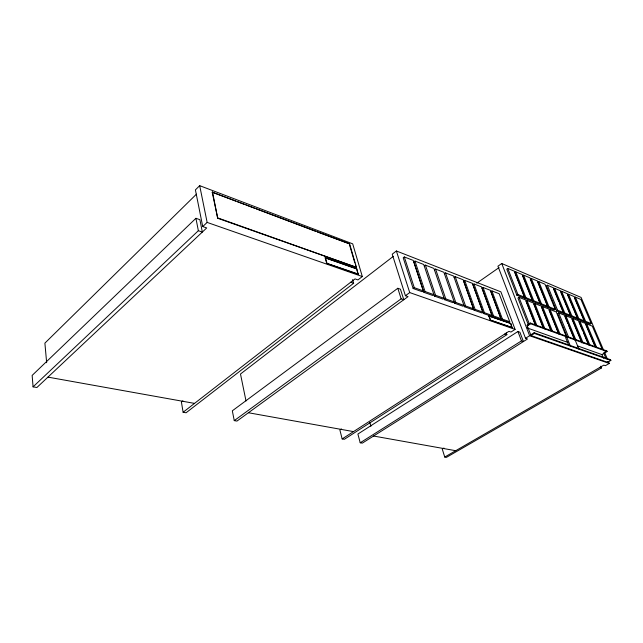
<?xml version="1.0" encoding="UTF-8"?>
<svg xmlns="http://www.w3.org/2000/svg" width="643" height="643" viewBox="0 0 643 643"><rect width="100%" height="100%" fill="white"/><g stroke="black" fill="none" stroke-linecap="round" stroke-linejoin="round"><path stroke-width="0.96" d="M182.917 400.838L181.406 402.028L183.11 412.259L355.008 278.901L357.958 279.914L362.314 276.546L352.694 243.842L199.684 185.658L195.408 189.886L202.73 226.577L206.716 227.944L36.908 387.496L33.066 386.845L32.15 375.408L195.922 218.299L199.885 219.681L202.344 232.059L198.357 230.708L195.922 218.299M196.461 194.162L44.897 343.129L46.65 362.7M212.206 192.185L349.607 243.866L356.471 267.359L217.704 218.266L212.206 192.185L235.684 201.066M33.066 386.845L198.357 230.708M202.73 226.577L207.142 222.414L199.684 185.658M217.704 218.266L212.495 191.903M325.141 257.795L356.865 268.718L358.151 274.336L326.652 263.317L325.141 257.795L356.576 268.951L358.151 274.336M349.607 243.866L317.393 232.002M326.652 263.317L358.44 274.103M352.573 279.584L353.634 283.258L186.084 412.766L183.11 412.259M341.497 428.969L339.89 430.022L342.156 438.928L508.91 331.338L510.968 332.053L515.091 329.401L500.881 291.834L396.377 250.987L392.23 254.194L405.42 295.724L408.056 296.632L236.962 421.077L234.253 420.618L232.332 410.805L397.816 288.273L400.452 289.197L403.788 299.742L401.144 298.842L397.816 288.273M393.243 256.42L240.49 374.009L246.012 400.967M404.31 256.951L403.193 257.803L413.144 288.506L422.17 291.713L423.311 290.893L413.264 260.423L404.31 256.951L414.285 287.67L423.311 290.893M414.984 261.09L413.875 261.926L423.906 292.332L432.715 295.467L433.856 294.655L425.047 291.512L414.984 261.09L423.729 264.482L434.403 296.061L443.003 299.124L444.136 298.32L435.544 295.258L425.401 265.133L424.3 265.953M434.475 269.883L435.576 269.071L443.911 272.302L454.657 303.263L462.856 306.181L463.981 305.401L455.791 302.483L445.511 272.921L444.417 273.717M413.144 288.506L414.285 287.67M234.253 420.618L401.144 298.842M405.42 295.724L409.728 292.581L515.091 329.401M423.906 292.332L425.047 291.512M454.127 277.471L455.22 276.691L463.177 279.769L473.561 308.825L472.436 309.58L464.431 306.735L453.661 276.08L445.511 272.921M434.403 296.061L435.544 295.258M464.704 280.364L463.619 281.136L473.979 310.127L481.8 312.908L482.917 312.16L472.484 283.378L464.704 280.364L475.097 309.371L482.917 312.16M444.659 299.71L445.792 298.915L454.175 301.905L453.05 302.692L444.659 299.71L433.937 268.436L425.401 265.133M603.399 349.688L581.087 297.42L501.757 263.517L497.939 266.194L525.532 338.306L527.493 338.982L362.306 443.131L360.209 442.778L357.894 434.033L517.92 331.507L519.89 332.198L523.442 341.537L521.473 340.87L517.92 331.507M473.979 283.957L472.894 284.72L483.303 313.446L490.947 316.163L492.056 315.424L481.583 286.907L473.979 283.957L484.42 312.699L492.056 315.424M476.841 283.121L499.064 267.584M454.657 303.263L455.791 302.483M507.793 268.436L506.772 269.144L516.876 295.241L523.603 297.894L524.648 297.203L514.496 271.274L507.793 268.436L517.928 294.534L524.648 297.203M483.046 287.469L481.969 288.225L492.417 316.686L499.892 319.338L500.993 318.615L490.48 290.355L483.046 287.469L493.527 315.946L500.993 318.615M464.431 306.735L465.556 305.964L473.561 308.825M515.782 271.82L514.762 272.528L524.897 298.4L531.488 301.004L532.525 300.321L522.349 274.609L515.782 271.82L525.942 297.709L532.525 300.321M491.911 290.909L490.834 291.649L501.331 319.852L508.637 322.448L509.738 321.733L499.185 293.73L491.911 290.909L502.432 319.129L509.738 321.733M523.611 275.148L522.598 275.839L532.75 301.503L539.204 304.051L540.241 303.375L530.041 277.872L523.611 275.148L533.794 300.82L540.241 303.375M473.979 310.127L475.097 309.371M531.279 278.403L530.274 279.078L540.45 304.541L546.767 307.032L547.804 306.365L537.588 281.071L531.279 278.403L541.486 303.866L547.804 306.365M483.303 313.446L484.42 312.699M516.876 295.241L517.928 294.534M538.802 281.594L537.789 282.261L547.989 307.515L554.186 309.958L555.206 309.299L544.983 284.214L538.802 281.594L549.018 306.848L555.206 309.299M488.744 315.922L510.831 323.485L512.085 327.713L490.255 320.069L488.744 315.922L510.831 323.485M535.908 325.937L525.741 299.976L519.014 297.331L517.961 298.039L528.45 325.101M492.417 316.686L493.527 315.946M490.255 320.069L512.358 327.536M524.897 298.4L525.942 297.709M547.354 285.219L546.349 285.878L556.565 310.899L562.617 313.286L563.638 312.635L553.398 287.783L547.354 285.219L557.585 310.239L563.638 312.635M543.439 327.89L533.618 303.07L527.035 300.482L525.982 301.173L535.048 324.313M501.331 319.852L502.432 319.129M532.75 301.503L533.794 300.82M559.619 303.633L563.782 313.744L569.722 316.083L570.735 315.448L560.479 290.789L554.555 288.273L553.559 288.932L558.863 301.8M551.172 330.703L541.334 306.108L534.888 303.568L533.843 304.252L543.279 328.107M540.45 304.541L541.486 303.866M560.632 291.922L561.62 291.271L567.431 293.738L577.695 318.205L576.683 318.832L570.863 316.533L561.009 292.83M541.535 307.266L542.579 306.59L548.897 309.074L559.113 334.376M547.989 307.515L549.018 306.848M568.549 294.213L567.56 294.848L577.8 319.274L583.506 321.524L584.519 320.905L574.255 296.632L568.549 294.213L578.813 318.647L584.519 320.905M506.226 332.953L506.869 334.681L344.343 439.298L342.156 438.928M566.523 337.036L556.308 311.984L550.111 309.556L549.082 310.215L558.18 332.761M577.326 345.813L601.928 354.59L607.064 351.584L606.775 350.917L530.403 323.051L527.027 325.213L531.038 335.598L607.611 362.29L610.85 360.418L610.561 359.742L534.164 332.704L530.748 334.858M527.308 325.945L530.684 323.775L607.064 351.584M575.348 297.098L574.368 297.725L584.608 321.958L590.21 324.168L591.214 323.558L580.942 299.469L575.348 297.098L585.612 321.339L591.214 323.558M556.565 310.899L557.585 310.239M574.963 340.107L564.739 315.303L558.687 312.924L557.658 313.575L567.094 336.699M563.782 313.744L564.803 313.101L570.735 315.448M360.209 442.778L521.473 340.87M525.532 338.306L529.607 335.734L609.275 363.44L605.409 365.674L603.825 365.128L444.747 457.044L442.255 449.039L443.935 448.05M531.038 335.598L534.446 333.444L610.85 360.418M582.06 342.695L571.828 318.092L565.896 315.761L564.875 316.404L567.898 323.742M570.863 316.533L571.876 315.898L577.695 318.205M589.028 345.227L578.788 320.825L572.969 318.534L571.957 319.169L581.786 342.823M577.8 319.274L578.813 318.647M595.474 346.81L585.612 323.501L579.906 321.259L578.893 321.886L582.679 330.912M584.608 321.958L585.612 321.339M602.137 349.189L592.307 326.138L586.713 323.935L585.709 324.554L594.783 346.03M566.628 336.86L565.567 337.511L568.709 345.227M604.372 352.332L606.775 350.917M600.843 366.18L601.559 367.892L446.475 457.342L444.747 457.044M373.575 436.026L455.726 450.703M248.415 412.742L353.497 431.606M47.952 377.119L194.532 403.394M599.975 367.354L601.559 367.892M504.811 333.99L506.869 334.681M350.684 282.261L353.634 283.258M207.142 222.414L362.314 276.546M527.18 327.914L567.865 342.43M217.993 217.985L356.471 267.359M237.564 201.781L244.139 204.273M246.02 204.98L254.467 208.179M256.348 208.895L315.512 231.295M604.581 352.436L607.322 358.858M608.495 361.607L609.275 363.44M603.568 352.798L606.164 358.898M607.322 361.615L607.611 362.29M601.928 354.59L603.464 358.215M586.713 323.935L596.567 347.212M579.906 321.259L590.145 345.629M583.434 332.72L588.353 344.447M561.62 291.271L571.876 315.898M572.969 318.534L583.201 343.105M554.555 288.273L564.803 313.101M565.896 315.761L576.128 340.533M574.842 339.263L578.917 349.141M568.653 325.575L574.328 339.335M558.687 312.924L568.525 336.98M566.346 336.16L570.413 346.135M550.111 309.556L559.965 333.91M542.579 306.59L552.417 331.161M541.904 308.174L550.995 330.912M534.888 303.568L545.071 329.264M527.035 300.482L536.841 325.479M530.403 323.051L530.684 323.775M534.164 332.704L534.446 333.444M519.014 297.331L529.527 324.418M501.757 263.517L529.607 335.734M510.863 324.474L512.085 327.713M489.018 315.737L490.537 319.884M455.22 276.691L465.556 305.964M435.576 269.071L445.792 298.915M396.377 250.987L409.728 292.581M349.591 245.031L354.807 262.891M355.354 264.763L356.182 267.584M325.43 257.554L326.949 263.083M369.846 422.419L370.907 426.285"/></g></svg>
